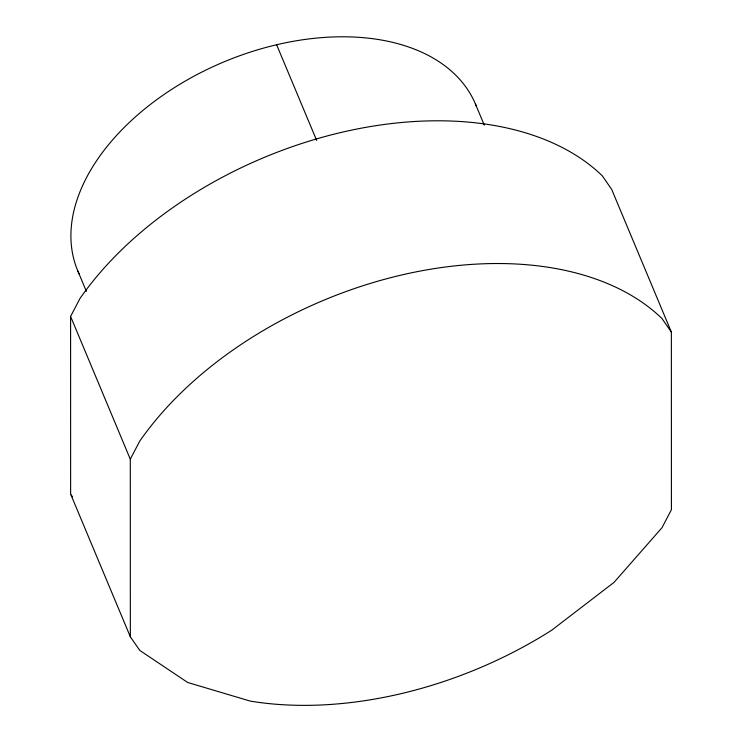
<?xml version="1.0" encoding="UTF-8"?>
<svg xmlns="http://www.w3.org/2000/svg" width="742" height="742" viewBox="0 0 742 742"><rect width="100%" height="100%" fill="white"/><g stroke="black" fill="none" stroke-linecap="round" stroke-linejoin="round"><path stroke-width="1.11" d="M70.592 316.435L80.025 298.414A315.953 199.691 -22.7 0 1 602.226 175.743L611.658 189.34L671.371 332.073L671.408 509.717L661.975 527.738L614.079 582.331L551.64 630.255A315.953 199.691 -22.7 0 1 250.147 701.079L187.698 682.492L139.774 650.409L130.342 636.812L70.629 494.079L70.592 316.435L130.295 459.177L130.342 636.812M130.295 459.177L139.728 441.147A315.953 199.691 -22.7 0 1 661.929 318.476L671.371 332.073M71.26 494.988L72.521 496.797M475.399 103.908L484.294 125.166M276.627 44.743L316.658 140.423M77.929 271.201L86.378 291.402M79.283 274.234A215.625 136.278 -22.7 0 1 222.572 62.458A215.625 136.278 -22.7 0 1 476.234 105.948"/></g></svg>
